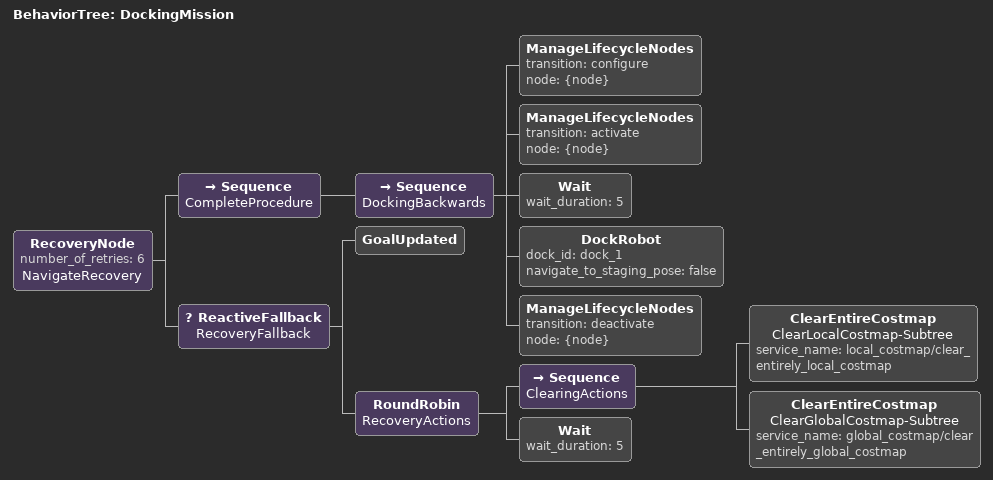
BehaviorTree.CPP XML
<root main_tree_to_execute="DockingMission" BTCPP_format="4">
  <BehaviorTree ID="DockingMission">
    <RecoveryNode number_of_retries="6" name="NavigateRecovery">
      <Sequence name="CompleteProcedure">
        <Sequence name="DockingBackwards">

          <!-- Configure the dock pose estimator node. -->
          <ManageLifecycleNodes transition="configure" node="{node}"/>

          <!-- Activate the dock pose estimator node only in the staging pose. This will save unecessary resources. -->
          <ManageLifecycleNodes transition="activate" node="{node}"/>

          <!-- Wait for 5 seconds to allow the dock pose estimator to start publishing the dock pose. -->
          <Wait wait_duration="5"/>

          <!-- Once in the staging pose and the dock pose estimator is active, we can dock the robot. -->
          <DockRobot dock_id="dock_1" navigate_to_staging_pose="false"/>

          <!-- Deactivate the dock pose estimator node after the docking is complete. -->
          <!-- ! Keep in mind that this DEACTIVATE corresponds to a RESET in the lifecycle node's context. -->
          <ManageLifecycleNodes transition="deactivate" node="{node}"/>
        </Sequence>
      </Sequence>

      <!-- Fallback behaviour. -->
      <ReactiveFallback name="RecoveryFallback">
        <GoalUpdated/>
        <RoundRobin name="RecoveryActions">
          <Sequence name="ClearingActions">
            <ClearEntireCostmap name="ClearLocalCostmap-Subtree" service_name="local_costmap/clear_entirely_local_costmap"/>
            <ClearEntireCostmap name="ClearGlobalCostmap-Subtree" service_name="global_costmap/clear_entirely_global_costmap"/>
          </Sequence>
          <Wait wait_duration="5"/>
        </RoundRobin>
      </ReactiveFallback>
    </RecoveryNode>
  </BehaviorTree>
</root>
